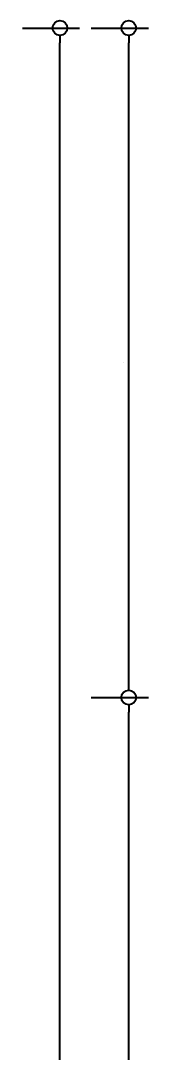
# Model space of a CAD drawing. Header units: millimetres. Extents: x -1379 to 1385823, y -4884429 to 548763.
# Drawn here: x 443088 to 444388, y -2309745 to -2299258 of the extents above; entities that cross this region are included whole.
import ezdxf

# ---------------------------------------------------------------- set-up
doc = ezdxf.new("R2010")
doc.units = ezdxf.units.MM
doc.layers.add('000 - D I M', color=7, linetype='Continuous')
doc.styles.add('Arial_2', font='arial.ttf', dxfattribs={"height": 3})
doc.dimstyles.new('DPA-DIM-3_0_C-C', dxfattribs={"dimscale": 304.8, "dimtxt": 306.07782, "dimasz": 0.492126, "dimexe": 0.656168, "dimexo": 0.0625, "dimgap": 0.164042, "dimtad": 1, "dimdec": 0, "dimzin": 0, "dimdsep": 46, "dimtxsty": 'Arial_2', "dimblk1": 'DOTBLANK', "dimblk2": 'DOTBLANK', "dimsah": 1, "dimcen": 0.09, "dimdle": 0.656168, "dimclrd": 7, "dimclre": 7, "dimclrt": 7, "dimadec": 8, "dimazin": 0, "dimtfac": 1, "dimtdec": 4, "dimtix": 1, "dimtmove": 0, "dimatfit": 3, "dimfxl": 1.312336, "dimfxlon": 1, "dimtvp": 1, "dimtolj": 1, "dimtzin": 0, "dimarcsym": 2})

# ---------------------------------------------------------------- blocks, each defined once
blk = doc.blocks.new('_DotBlank')
at = {"color": 7, "linetype": 'ByBlock', "lineweight": -2}
blk.add_line((-0.5, 0), (-1, 0), dxfattribs=at)
blk.add_circle((0, 0), 0.5, dxfattribs=at)
blk = doc.blocks.new('*D872')
at = {"layer": '000 - D I M', "color": 7, "lineweight": -2, "transparency": 16777216}
for p, q in [((443807, -2306138), (444388, -2306138)), ((444188, -2314753), (444188, -2306288)), ((443807, -2314903), (444388, -2314903))]:
    blk.add_line(p, q, dxfattribs=at)
at = {"layer": 'Defpoints', "color": 7, "transparency": 16777216}
for p in [(443788, -2306138), (444188, -2306138), (443788, -2314903)]:
    blk.add_point(p, dxfattribs=at)
at = {"layer": '000 - D I M', "color": 7, "lineweight": -2, "transparency": 16777216, "xscale": 150, "yscale": 150, "zscale": 150}
for p, rotation in [((444188, -2306138), 90), ((444188, -2314903), 270)]:
    blk.add_blockref('_DotBlank', p, dxfattribs=dict(at, rotation=rotation))
at = {"layer": '000 - D I M', "color": 7, "transparency": 16777216, "insert": (444137, -2310520), "char_height": 3, "width": 1107.53, "attachment_point": 5, "rotation": 90, "style": 'Arial_2'}
blk.add_mtext('\\A1;8765', dxfattribs=at)
blk = doc.blocks.new('*D873')
at = {"layer": '000 - D I M', "color": 7, "lineweight": -2, "transparency": 16777216}
for p, q in [((443807, -2299333), (444388, -2299333)), ((444188, -2305988), (444188, -2299483)), ((443807, -2306138), (444388, -2306138))]:
    blk.add_line(p, q, dxfattribs=at)
at = {"layer": 'Defpoints', "color": 7, "transparency": 16777216}
for p in [(443788, -2299333), (444188, -2299333), (443788, -2306138)]:
    blk.add_point(p, dxfattribs=at)
at = {"layer": '000 - D I M', "color": 7, "lineweight": -2, "transparency": 16777216, "xscale": 150, "yscale": 150, "zscale": 150}
for p, rotation in [((444188, -2299333), 90), ((444188, -2306138), 270)]:
    blk.add_blockref('_DotBlank', p, dxfattribs=dict(at, rotation=rotation))
at = {"layer": '000 - D I M', "color": 7, "transparency": 16777216, "insert": (444137, -2302735), "char_height": 3, "width": 1107.53, "attachment_point": 5, "rotation": 90, "style": 'Arial_2'}
blk.add_mtext('\\A1;6805', dxfattribs=at)
blk = doc.blocks.new('*D874')
at = {"layer": '000 - D I M', "color": 7, "lineweight": -2, "transparency": 16777216}
for p, q in [((443107, -2299333), (443688, -2299333)), ((443488, -2314753), (443488, -2299483)), ((443107, -2314903), (443688, -2314903))]:
    blk.add_line(p, q, dxfattribs=at)
at = {"layer": 'Defpoints', "color": 7, "transparency": 16777216}
for p in [(443088, -2299333), (443488, -2299333), (443088, -2314903)]:
    blk.add_point(p, dxfattribs=at)
at = {"layer": '000 - D I M', "color": 7, "lineweight": -2, "transparency": 16777216, "xscale": 150, "yscale": 150, "zscale": 150}
for p, rotation in [((443488, -2299333), 90), ((443488, -2314903), 270)]:
    blk.add_blockref('_DotBlank', p, dxfattribs=dict(at, rotation=rotation))
at = {"layer": '000 - D I M', "color": 7, "transparency": 16777216, "insert": (443437, -2307118), "char_height": 3, "width": 1384.41, "attachment_point": 5, "rotation": 90, "style": 'Arial_2'}
blk.add_mtext('\\A1;15570', dxfattribs=at)

msp = doc.modelspace()

# ---------------------------------------------------------------- dimensions: what is measured, and where the dimension line sits
at = {"layer": '000 - D I M', "color": 7}
for base, p1, p2, override, picture, middle in [((443488.1, -2299332.7), (443088.1, -2314902.7), (443088.1, -2299332.7), {"dimpost": '<>', "dimclrd": 7, "dimclre": 7, "dimclrt": 7, "dimfxl": 15570}, '*D874', (443436.6, -2307117.7)), ((444188.1, -2299332.7), (443788.1, -2306137.7), (443788.1, -2299332.7), {"dimpost": '<>', "dimclrd": 7, "dimclre": 7, "dimclrt": 7, "dimfxl": 6805}, '*D873', (444136.6, -2302735.2)), ((444188.1, -2306137.7), (443788.1, -2314902.7), (443788.1, -2306137.7), {"dimpost": '<>', "dimclrd": 7, "dimclre": 7, "dimclrt": 7, "dimfxl": 8765}, '*D872', (444136.6, -2310520.2))]:
    dim = msp.add_linear_dim(base=base, p1=p1, p2=p2, angle=90, dimstyle='DPA-DIM-3_0_C-C', override=override, dxfattribs=at)
    dim.commit()
    dim.dimension.update_dxf_attribs({"geometry": picture, "text_midpoint": middle})

doc.saveas('drawing.dxf')
